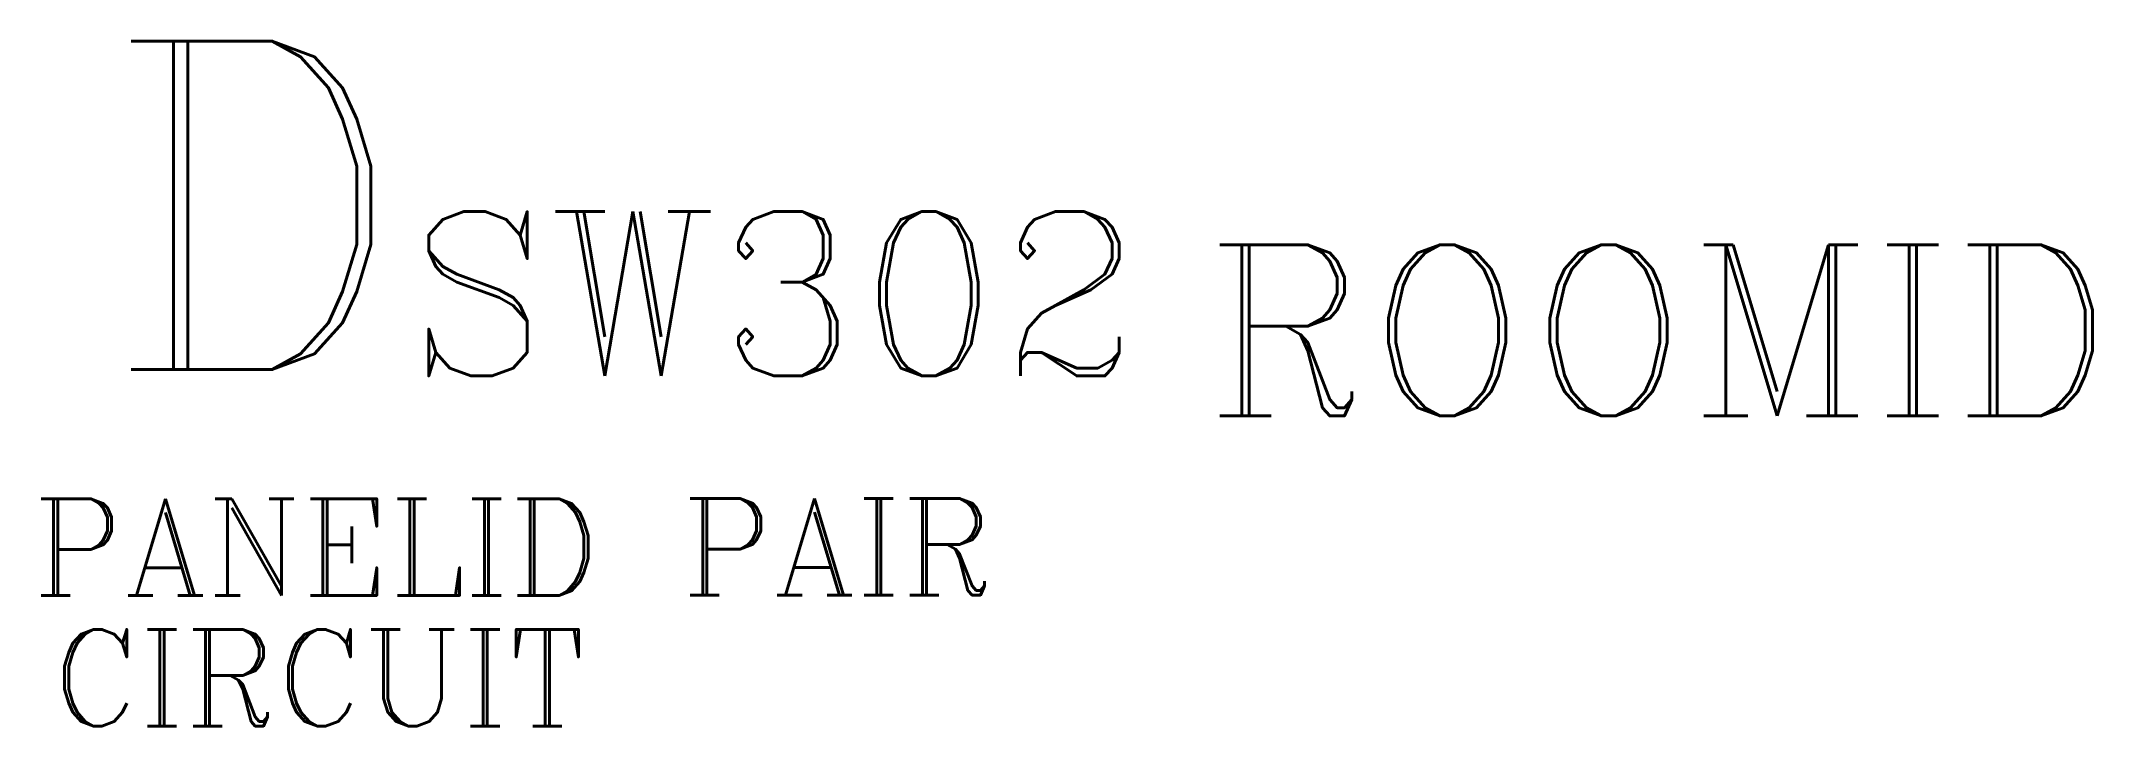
# Model space of a CAD drawing. Header units: inches. Extents: x -19 to 109, y -14 to 28.
import ezdxf
from ezdxf.enums import TextEntityAlignment as Align

# ---------------------------------------------------------------- set-up
doc = ezdxf.new("R2010")
doc.units = ezdxf.units.IN
doc.header["$LTSCALE"] = 48
doc.header["$MEASUREMENT"] = 0
doc.styles.add('FSL12-1', font='complex.shx')
doc.styles.add('ROMANC', font='COMPLEX.SHX')
doc.styles.add('WSNotes', font='complex.shx', dxfattribs={"height": 18})

msp = doc.modelspace()

# ---------------------------------------------------------------- texts
at = {"style": 'WSNotes', "flags": 1}
msp.add_attdef('ROOMID', (53.66, 4.86), '', height=10.62, dxfattribs=at)
at = {"style": 'ROMANC'}
for tag, p in [('PANELID', (-1.47, -0.29)), ('CIRCUIT', (-1.3, -8.4))]:
    msp.add_attdef(tag, text='', height=6, dxfattribs=at).set_placement(p, align=Align.TOP_CENTER)
msp.add_attdef('PAIR', (21.2, -6.27), '', height=6, dxfattribs=at)

# ---------------------------------------------------------------- wipeouts: each hides what was drawn before it
msp.add_wipeout([(-14.72, 7.09), (51.9, 7.09), (51.9, 28.13), (-14.72, 28.13)])

# ---------------------------------------------------------------- next in the draw order: texts
at = {"linetype": 'Continuous', "attachment_point": 1, "style": 'FSL12-1'}
for s, insert, char_height, width in [('D', (-14.72, 28.13), 20.4, 91.8), ('SW302', (4.17, 17.54), 10.2, 66.9375)]:
    msp.add_mtext(s, dxfattribs=dict(at, insert=insert, char_height=char_height, width=width))

doc.saveas('drawing.dxf')
